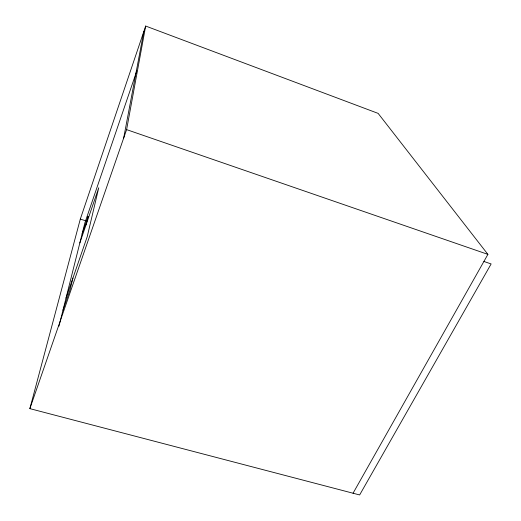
<?xml version="1.0" encoding="UTF-8"?>
<svg xmlns="http://www.w3.org/2000/svg" width="521" height="521" viewBox="0 0 521 521"><rect width="100%" height="100%" fill="white"/><g stroke="black" fill="none" stroke-linecap="round" stroke-linejoin="round"><path stroke-width="0.78" d="M483.898 261.464L491.134 263.945L359.64 494.95L29.866 408.633L126.603 129.618L145.678 26.05L378.129 113.383L487.903 254.372L353.056 493.224M123.685 138.019L143.809 31.56M72.927 278.064L70.035 289.787L62.969 310.203M86.037 224.883L88.134 216.371L82.077 234.053M58.971 326.153L84.884 222.864L136.828 70.869M29.866 408.633L80.306 219.087L145.678 26.05M79.856 242.903L98.749 187.788L87.215 236.71L66.017 298.064M80.306 219.087L85.731 220.806M126.603 129.618L487.903 254.372"/></g></svg>
